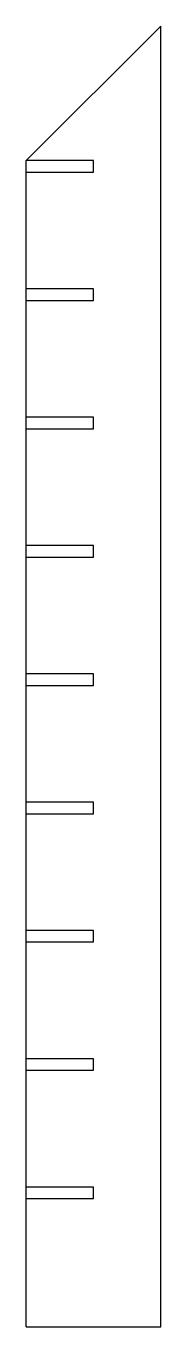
# Model space of a CAD drawing. Header units: millimetres. Extents: x 0 to 35, y 0 to 338.
import ezdxf

# ---------------------------------------------------------------- set-up
doc = ezdxf.new("R2010")
doc.units = ezdxf.units.MM
doc.layers.get('0').update_dxf_attribs({"linetype": 'CONTINUOUS'})

msp = doc.modelspace()

# ---------------------------------------------------------------- linework, layer by layer
for p, q in [((0, 303.5), (35, 338.5)), ((35, 0), (35, 338.5)), ((17.5, 303.5), (0, 303.5)), ((0, 0), (0, 303.5)), ((17.5, 300.5), (17.5, 303.5)), ((0, 300.5), (17.5, 300.5)), ((17.5, 270.11), (0, 270.11)), ((17.5, 267.11), (17.5, 270.11)), ((0, 267.11), (17.5, 267.11)), ((17.5, 236.72), (0, 236.72)), ((0, 233.72), (17.5, 233.72)), ((17.5, 233.72), (17.5, 236.72)), ((17.5, 203.33), (0, 203.33)), ((17.5, 200.33), (17.5, 203.33)), ((0, 200.33), (17.5, 200.33)), ((17.5, 169.94), (0, 169.94)), ((17.5, 166.94), (17.5, 169.94)), ((0, 166.94), (17.5, 166.94)), ((17.5, 136.56), (0, 136.56)), ((17.5, 133.56), (17.5, 136.56)), ((0, 133.56), (17.5, 133.56)), ((17.5, 103.17), (0, 103.17)), ((17.5, 100.17), (17.5, 103.17)), ((0, 100.17), (17.5, 100.17)), ((17.5, 69.78), (0, 69.78)), ((17.5, 66.78), (17.5, 69.78)), ((0, 66.78), (17.5, 66.78)), ((17.5, 36.39), (0, 36.39)), ((17.5, 33.39), (17.5, 36.39)), ((0, 33.39), (17.5, 33.39)), ((0, 0), (35, 0))]:
    msp.add_line(p, q)

doc.saveas('drawing.dxf')
